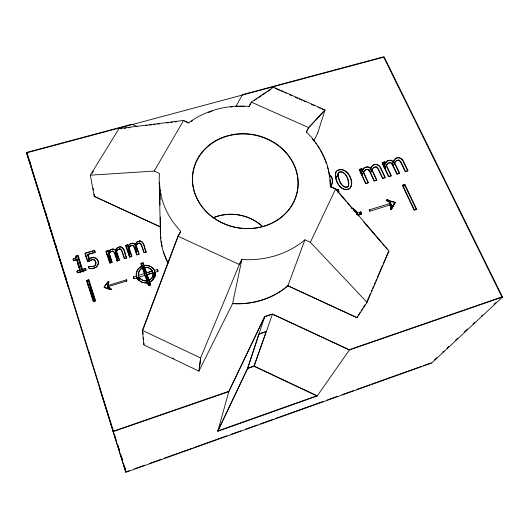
<?xml version="1.0" encoding="UTF-8"?>
<svg xmlns="http://www.w3.org/2000/svg" width="529" height="529" viewBox="0 0 529 529"><rect width="100%" height="100%" fill="white"/><g stroke="black" fill="none" stroke-linecap="round" stroke-linejoin="round"><path stroke-width="0.79" d="M180.601 232.879L180.653 231.239A85.916 76.46 10.7 0 1 159.474 173.479L154.197 171.072L90.347 175.185L94.182 196.378L160.604 227.04M390.786 209.272L391.586 204.472L369.718 211.243L369.123 209.934L390.977 203.169L386.534 200.008L387.552 199.691L391.943 201.569L395.077 202.257L395.342 202.832L393.503 205.212L391.824 208.955L390.435 209.385L391.235 204.591L390.481 205.953M180.653 231.239L177.949 236.185L142.42 330.42L143.795 344.908L198.93 371.08L200.603 357.954L239.366 264.48L241.918 259.441M199.089 370.736L200.769 357.63M108.624 281.587L107.42 285.667L108.002 288.728M367.033 302.35L310.364 242.302L304.922 239.822A85.916 76.46 10.7 0 1 241.872 259.468L232.595 303.646A75.376 68.889 10.3 0 0 287.902 285.805L357.049 317.724L367.033 302.35L389.06 251.011L335.703 188.807L330.407 186.426A85.916 76.46 10.7 0 0 306.403 131.959L308.612 127.595L325.037 109.939L273.513 87.173L251.301 102.123L248.967 106.395A85.916 76.46 10.7 0 0 188.734 122.748L183.596 120.433L119.012 128.587L90.347 175.185M79.145 267.998L76.348 255.904L78.14 255.368L83.251 271.899M349.404 349.993L317.142 396.029L217.783 431.307L228.806 391.665L264.698 316.739L272.455 314.193L349.404 349.993L502.55 297.073L384.021 56.715L242.48 94.625L235.736 106.779M317.658 133.229L325.037 109.939M247.658 368.204L258.952 333.925L266.239 331.498L254.046 366.028L247.658 368.204L217.869 430.884L316.997 395.705L254.046 366.028M217.783 431.307L247.638 368.468L264.698 316.739M247.638 368.468L254.046 366.286L272.455 314.193M338.712 172.586C336.47 177.387 341.972 190.883 348.598 186.261M338.58 172.758C337.634 177.684 341.172 188.423 347.632 186.949M287.902 285.805L304.922 239.822M142.757 330.182L177.896 236.999M391.473 209.061L393.146 205.325L394.984 202.951L394.72 202.382L391.592 201.694L387.215 199.823L386.196 200.141L390.633 203.288L389.509 205.338M336.51 177.539L338.15 173.34M336.715 177.354L338.362 173.142M337.238 190.962L337.839 189.461L336.312 189.924M337.442 190.81L338.057 189.303L336.517 189.766M392.148 163.944L394.231 159.804L395.844 158.297M392.201 164.301L395.368 158.654M369.235 171.409L371.219 167.104L372.68 165.392M369.52 171.204L372.257 165.822M335.895 172.137C334.255 179.192 340.048 191.967 348.836 188.965M366.709 302.198L370.267 293.919M371.232 291.664L371.88 290.156M372.528 288.649L373.494 286.394M374.142 284.886L375.114 282.631M375.762 281.124L376.727 278.862M377.375 277.361L382.546 265.313M383.194 263.812L388.359 251.764M357.049 317.724L357.703 316.21M360.104 172.487L361.71 168.83L359.198 169.578L365.605 183.589L368.124 182.829L363.324 172.355L364.772 170.424M360.685 171.561L361.981 168.625L359.462 169.373L365.883 183.418L368.415 182.657L363.595 172.156L364.144 171.224M330.565 187.081C332.748 183.424 333.468 177.81 329.507 175.079M330.757 186.922C333.098 183.14 333.634 177.043 329.203 174.59M361.122 173.281L363.978 168.156M361.062 173.823L363.621 168.579M362.021 175.258L363.324 172.355M362.292 175.073L363.595 172.156M370.373 172.818L372.304 168.883L373.586 167.548M370.664 172.619L373.243 167.865M310.364 242.302L335.703 188.807M356.639 214.457L357.326 213.028L360.857 211.917L361.757 213.914L358.45 214.939L358.655 215.733M356.903 214.364L357.591 212.929A10.6 9.423 22.9 0 0 356.043 210.813L353.941 209.041L351.342 207.752M383.049 165.022L384.477 162.072L385.191 163.587L383.756 166.536M383.366 164.81L384.801 161.848L385.522 163.368L383.717 167.065M359.198 214.886L360.586 212.017L361.479 214.014L358.179 215.032L358.384 215.825M359.469 214.794L360.857 211.917M385.191 163.587L387.168 161.021M385.522 163.368L386.778 161.385M384.676 168.493C385.793 166.304 386.977 162.39 390.151 162.727A1.818 1.567 23.3 0 1 390.984 163.044L392.617 165.227L396.869 174.167L399.349 173.419L395.024 164.294C393.503 162.396 396.439 159.93 398.449 160.254A1.818 1.554 23.7 0 1 399.283 160.578L400.922 162.747L405.201 171.661L407.667 170.913L403.316 161.821C402.258 159.004 398.985 156.743 396.023 158.244M385 168.288L387.592 163.626M198.93 371.08L232.654 303.501A75.178 68.71 10.3 0 0 244.259 303.434M313.79 141.005L317.817 132.938M241.872 259.468L239.32 264.52L177.949 236.185M306.251 132.31L308.453 127.958L324.852 110.31M392.921 166.08L394.416 163.137M393.351 165.703C394.502 163.54 395.652 159.698 398.806 160.029A1.825 1.561 23.7 0 1 399.64 160.347L401.286 162.522L405.578 171.456L408.051 170.715L403.687 161.596C402.576 158.363 398.463 156.187 395.494 158.528M135.629 250.7L135.054 244.418L136.819 242.004L139.345 241.118M136.092 252.26L135.371 244.438L136.746 242.388L138.545 241.297M386.811 201.073L387.552 199.691M117.054 261.147L117.372 260.552M116.935 260.374L115.434 250.283C116.307 248.134 118.595 246.388 120.982 247.01C125.155 248.703 124.447 254.753 126.471 257.947L124.315 258.602L121.756 251.077L120.625 249.252A1.488 1.356 -6.7 0 0 119.964 248.987L119.706 248.967M117.008 260.718L117.412 261.121L115.811 250.29C116.684 248.141 118.952 246.408 121.346 247.023C125.505 248.709 124.804 254.747 126.821 257.927L124.672 258.575L122.113 251.077L120.989 249.258A1.481 1.356 -6.6 0 0 120.328 248.994L119.415 248.987M178.187 236.232L180.501 232.006M248.98 106.818L250.925 103.267M389.853 205.226L390.977 203.169M403.356 186.79L404.54 184.674L416.277 209.424L414.062 210.119L402.338 185.342L404.54 184.674M390.905 209.226L394.72 202.382M391.248 209.12L395.077 202.257M403.336 187.339L404.916 184.502L416.693 209.319L414.465 210.013L402.714 185.176L404.916 184.502M393.073 206.37L393.841 205.001M348.492 186.254C349.299 181.249 345.926 170.854 339.473 172.11M154.197 171.072L183.596 120.433M92.086 173.314L93.362 171.231M336.246 171.581C332.853 178.67 340.517 193.416 349.53 188.628M357.637 316.21L356.771 317.545L287.816 285.713A75.178 68.71 10.3 0 1 284.642 288.285M358.503 314.874L360.229 312.203M361.095 310.873L362.391 308.87M363.251 307.534L364.984 304.869M129.724 257.054L128.468 246.064L129.717 244.391A3.749 3.425 -4.8 0 1 130.908 243.604L131.939 243.3M110.872 261.855L110.27 262.768L108.015 250.653L105.846 251.301L109.721 263.006L111.897 262.351L108.994 253.596L110.799 251.612L113.087 251.156A1.488 1.356 -7.7 0 1 113.748 251.42L114.872 253.252L117.405 260.771L119.567 260.116L116.988 252.445C116.03 250.925 118.086 249.417 119.461 249.047M108.438 251.936C109.556 249.192 113.755 247.909 115.811 250.29M109.093 253.477L108.835 251.93L109.45 251.004L110.885 249.675L112.908 249.08M136.641 254.198L135.86 245.588L137.355 243.79L139.299 243.148M117.61 260.751L116.241 251.467L117.762 249.655L119.779 248.987M129.367 250.819L129.03 247.704L131.47 245.436M336.041 171.78L337.198 170.636M338.5 172.791L339.241 172.15M364.494 170.622L365.122 170.08M363.707 168.367L364.375 167.792M434.329 359.998L436.742 357.743M442.773 352.116L443.983 350.991M446.998 348.175L448.81 346.488M455.443 340.292L457.856 338.044M464.495 331.848L467.51 329.038M472.939 323.973L474.751 322.28M481.383 316.091L482.593 314.96M494.053 304.268L495.865 302.581M502.55 297.073L431.684 363.046L125.829 472.285L26.45 152.484L131.906 124.242L137.143 126.61M349.894 188.397C354.833 181.936 347.143 167.032 338.289 170.126M336.47 171.277L337.806 170.245M347.837 186.869C351.415 183.027 344.961 168.004 338.659 172.626M149.852 279.735C152.061 278.28 153.45 275.516 152.934 272.865L146.917 274.703L147.485 283.332M387.598 163.514L390.488 162.502A1.825 1.567 23.3 0 1 391.321 162.826L392.968 165.008L397.233 173.975L399.712 173.228L394.766 162.912M364.838 170.285L365.479 169.809M372.383 165.603L373.163 165.035M373.282 167.753L373.937 167.283M386.838 161.246L387.605 160.717M364.097 167.997C365.982 166.351 369.163 166.351 370.869 168.275M254.674 100.285L256.684 98.93M258.026 98.024L261.386 95.756M262.728 94.85L266.08 92.582M267.423 91.676L270.782 89.408M349.292 188.787C356.407 182.941 346.72 165.24 337.595 170.45M365.202 170.014L367.708 169.28A1.832 1.594 22 0 1 368.548 169.611L370.181 171.813L374.38 180.858L376.893 180.105L372.019 169.697M373.639 167.495L376.132 166.774A1.832 1.58 22.5 0 1 376.972 167.098L378.605 169.293L382.831 178.313L385.337 177.559L381.039 168.361C379.961 165.108 375.835 162.899 372.866 165.246M149.178 285.7L148.847 280.291C151.797 279.213 153.82 275.926 153.212 272.805L147.214 274.637L147.313 276.198M149.647 285.204L149.469 282.129C153.225 280.535 155.784 276.323 154.891 272.243L158.171 271.265L157.556 269.499L154.303 270.464A9.198 8.524 -4.9 0 0 153.126 268.593L150.732 266.603L146.87 265.353M149.932 285.111L149.753 282.043C153.503 280.456 156.055 276.257 155.162 272.19L155.262 274.551M387.274 160.942L390.581 160.049L393.609 161.504M364.541 167.686L367.543 167.012L370.578 168.48M144.834 275.801L144.047 265.479L143.095 262.754L140.873 263.369L141.825 266.153C138.757 267.436 136.422 270.464 136.204 273.817A9.489 8.788 -4.9 0 0 136.343 275.986L136.575 278.333M141.309 264.95L141.177 263.336L142.136 266.107C139.067 267.39 136.746 270.412 136.528 273.751A9.462 8.768 -4.9 0 0 136.667 275.92L136.892 278.261M89.52 260.929L88.998 258.635C91.768 257.378 95.974 256.71 97.766 259.825A8.391 7.637 -11.1 0 1 98.553 262.192A6.368 5.799 -10.9 0 1 98.52 263.819L97.005 266.59A5.931 5.402 -10.8 0 1 95.511 267.634L92.568 268.481M89.97 260.896L89.454 258.615C91.986 257.345 95.762 256.962 97.336 259.851A8.418 7.657 -11.1 0 1 98.13 262.219A6.381 5.812 -10.9 0 1 98.09 263.852L96.576 266.636A5.951 5.416 -10.8 0 1 95.075 267.681L93.825 268.17M365.579 169.796L367.424 169.492A1.832 1.587 22 0 1 368.257 169.816L369.89 172.011L374.076 181.037L376.582 180.283L371.728 169.902M374.01 167.29L375.828 166.985A1.825 1.58 22.5 0 1 376.661 167.309L378.295 169.498L382.507 178.498L385.006 177.744L380.721 168.566C379.683 165.709 376.384 163.441 373.401 164.962M387.764 160.69L390.878 160.366L393.265 161.729M126.127 471.782L129.228 470.671M134.664 468.734L144.761 465.13M149.423 463.464L161.067 459.304M164.175 458.193L177.38 453.485M178.928 452.93L192.133 448.215M193.687 447.66L227.08 435.737M230.961 434.349L241.052 430.745M245.714 429.085L257.365 424.926M260.466 423.815L273.672 419.1M275.225 418.545L323.371 401.352M327.253 399.97L337.35 396.36M342.005 394.7L353.656 390.541M356.764 389.43L369.963 384.715M371.517 384.16L421.216 366.418M423.544 365.585L431.314 362.815M113.001 431.677L228.806 391.665M73.868 260.671L73.452 259.15L75.938 257.907L76.348 255.904M258.965 334.136L266.266 331.703M139.253 280.284L138.968 277.163L145.296 275.225L147.188 280.76L147.34 283.075M146.989 283.174L146.308 272.924L152.273 271.073L152.385 273.447M147.274 283.088L146.599 272.865L152.55 271.02L152.663 273.387M136.667 275.92L133.295 276.925L133.903 278.71L137.242 277.705A9.172 8.504 -4.9 0 0 138.413 279.59L141.534 281.977L145.488 282.903A9.172 8.504 -4.9 0 0 147.842 282.671L148.801 285.455M138.75 280.066L138.32 275.364L144.662 273.44L142.751 267.899C137.957 269.856 138.069 275.768 139.061 279.986M89.487 290.52L91.378 289.938M107.42 285.667L126.616 279.795L126.98 280.879L107.777 286.764L108.068 288.292L110.7 289.594M95.194 300.968L88.462 279.914L86.505 280.509L93.223 301.583L95.637 300.829L88.918 279.834L86.968 280.43L88.713 287.412M82.174 269.552L77.657 255.381L75.859 255.917L75.449 257.927L72.956 259.17L73.412 260.612L76.573 259.666L79.919 270.233L76.751 271.185L77.26 272.805L85.777 270.233L85.262 268.62L82.174 269.552L82.782 271.952M77.67 272.719L77.241 271.132L80.401 270.18L77.055 259.64L73.908 260.585L73.452 259.15M82.643 269.499L85.731 268.573L86.247 270.18L77.75 272.746L77.241 271.132M79.277 266.51L80.441 266.16L77.657 255.381M79.165 266.642L80.904 266.12M337.462 191.981L339.036 191.511L338.057 189.303M89.242 261.412L87.655 254.469L94.896 252.313L94.301 250.488L84.838 253.305L87.43 261.366L92.84 259.613M132.481 243.234L130.141 243.803L128.124 246.051L127.687 244.775L125.545 245.416L129.499 257.034L131.655 256.386L128.686 247.698L130.465 245.734L132.131 245.297M106.792 254.389L106.25 251.295L108.412 250.653L108.835 251.93M384.801 161.848L382.322 162.582L388.841 176.501L391.341 175.747L386.448 165.346M384.477 162.072L381.998 162.806L388.504 176.686L390.997 175.939L386.117 165.557M86.207 257.154L85.301 253.298L94.737 250.488L95.332 252.307L88.112 254.462L89.454 258.615M138.982 243.201C137.626 243.565 135.596 245.079 136.561 246.574L139.193 254.191L137.057 254.839L134.465 247.374L133.334 245.562A1.475 1.349 -4.8 0 0 132.68 245.297L132.091 245.264M92.582 266.504L93.712 266.292A3.948 3.591 -10.8 0 0 95.002 265.651A2.923 2.665 -10.8 0 0 95.723 264.89L96.146 262.569L95.028 260.261A2.625 2.387 -10.7 0 0 94.241 259.805L92.78 259.627M92.039 259.719L87.887 261.333L85.301 253.298M131.483 245.33L132.422 245.277M112.538 251.156L110.859 251.844L109.384 253.589L112.287 262.318L110.118 262.973L106.25 251.295M143.392 270.874L142.79 262.787L143.749 265.518L144.814 265.346M91.947 266.596L93.025 266.464M91.292 268.659L93.011 268.434M120.195 128.811L121.829 128.607M124.275 128.302L125.909 128.097M128.355 127.787L129.982 127.582M145.482 125.638L147.108 125.433M149.555 125.122L151.188 124.917M153.635 124.613L155.268 124.408M157.715 124.097L159.341 123.892M166.681 122.973L168.315 122.768M170.761 122.457L172.394 122.252M174.841 121.948L176.468 121.743M139.034 241.092L139.735 241.085M144.516 265.386L145.587 265.28M147.188 280.76C144.06 281.435 140.569 279.947 138.968 277.163M144.966 275.397L144.397 267.403C147.505 266.821 150.977 268.223 152.55 271.02M138.988 243.128L139.59 243.135M91.299 266.636L92.39 266.556M91.742 268.613L88.984 268.646L88.264 266.411L91.028 266.596M92.396 259.64L93.223 259.607M145.29 265.32L146.374 265.267M91.748 266.59L89.93 266.603M139.425 241.059L140.112 241.085M132.151 243.214L133.01 243.241M146.077 265.307L150.276 266.18L153.397 268.547A9.172 8.497 -4.8 0 1 154.58 270.412L154.845 276.733M90.519 268.666L89.441 268.6L88.72 266.365L89.785 266.497M146.05 280.859C143.359 280.846 140.641 279.457 139.286 277.09L139.425 278.651M145.535 267.31C148.213 267.33 150.944 268.699 152.273 271.073M139.279 243.115L139.848 243.155A1.468 1.342 -3.8 0 1 140.502 243.413L141.64 245.225L144.245 252.67L146.374 252.022C144.305 248.994 144.972 241.932 140.172 241.092M112.439 251.136L112.703 251.156A1.494 1.362 -7.7 0 1 113.365 251.42L114.489 253.259L117.035 260.797L119.197 260.142L116.241 251.467M139.801 241.059L140.483 241.118M132.68 243.214L133.533 243.307M113.061 249.08L115.434 250.283M93.137 259.66L93.798 259.832A2.632 2.394 -10.7 0 1 94.592 260.288L95.716 262.596L95.286 264.93A2.936 2.671 -10.8 0 1 94.559 265.69A3.954 3.604 -10.8 0 1 93.276 266.332M133.202 243.287L135.371 244.438M133.46 243.353L135.054 244.418M140.529 241.171C144.681 242.851 144.04 248.855 146.077 252.029L143.941 252.67L141.329 245.211L140.192 243.393A1.475 1.349 -3.8 0 0 139.537 243.128M108.022 288.305L104.583 287.386L104.425 286.897L108.128 281.778L108.557 284.093M274.974 88.264L279.51 90.267M281.018 90.935L283.286 91.94M284.8 92.608L286.308 93.276M289.337 94.612L291.598 95.61M295.38 97.283L297.648 98.282M299.156 98.949L302.185 100.285M303.692 100.953L305.96 101.958M311.25 104.299L314.272 105.635M318.055 107.301L320.316 108.306M321.83 108.974L323.345 109.642M251.301 102.123L308.612 127.595M184.542 121.148L188.932 123.125M330.182 186.618L335.465 188.992L346.217 201.523M160.856 227.106L94.612 196.523L94.169 194.09M254.046 366.286L317.142 396.029M142.42 330.42L200.603 357.954M172.342 358.04L173.829 358.748M351.99 208.228L355.786 210.919A10.567 9.396 22.9 0 1 357.326 213.028M108.18 286.665L111.626 289.31L110.303 289.7L104.167 287.485L104.008 286.996L107.718 281.864L109.02 281.501L107.823 285.574L108.114 287.102M107.777 286.764L111.235 289.416M153.099 278.399L153.595 278.948M138.095 279.669L141.223 282.063L145.191 282.989A9.198 8.524 -5 0 0 147.545 282.757L148.51 285.548L150.725 284.86L149.753 282.043M347.289 202.772L349.438 205.278M350.515 206.535L352.129 208.413M353.742 210.291L355.356 212.169M356.969 214.053L358.04 215.303M363.416 221.572L381.158 242.242M382.236 243.492L384.385 245.998M385.462 247.255L387.069 249.133M361.981 168.625L362.682 170.159M361.71 168.83L362.411 170.364M369.421 209.828L370.016 211.144M337.839 189.461L338.818 191.663M135.86 245.588L138.882 254.204L136.733 254.846L134.141 247.367L133.004 245.549A1.481 1.349 -4.9 0 0 132.349 245.284M157.907 271.317L157.285 269.545L157.371 271.932M144.701 267.357L146.599 272.865M147.214 274.637L149.138 280.211L149.462 285.607M144.397 267.403L146.308 272.924M146.917 274.703L148.847 280.291M149.469 282.129L150.441 284.952M144.992 275.292L146.89 280.846M128.468 246.064L128.031 244.795L125.895 245.43L129.836 257.015L131.986 256.367L129.03 247.704M134.234 278.631L133.625 276.852L133.791 278.413M126.629 280.959L126.266 279.874L126.464 281.421M87.655 254.469L88.998 258.635M91.629 290.725L92.886 294.653M94.579 301.424L90.942 290.044L88.462 279.914M86.968 280.43L93.673 301.444M80.441 266.16L82.147 271.529M99.307 387.294L125.829 472.285M26.45 152.484L56.325 248.127M48.946 224.858L68.472 287.32L56.563 248.914M114.396 434.276L116.109 439.744M117.57 444.433L119.283 449.901M120.751 454.59L122.457 460.065M123.925 464.753L125.638 470.221L124.421 466.287M29.73 161.365L30.946 165.286M39.258 192.027L39.992 194.394M45.626 212.546L46.36 214.913M48.807 222.802L49.541 225.169M55.664 244.894L56.398 247.261M65.206 275.669L65.94 278.036M72.063 297.761L72.797 300.128M88.469 350.634L89.203 353.002M118.086 445.874L119.303 449.802M121.253 456.084L122.47 460.005M79.919 270.233L80.507 272.455M77.055 259.64L79.257 268.005M78.087 264.381L78.695 266.689M80.401 270.18L80.818 271.774M85.262 268.62L85.658 270.226M94.301 250.488L94.784 252.816M93.144 188.397L93.441 190.023M108.994 253.596L110.548 262.847M108.412 250.653L108.67 252.201M108.015 250.653L109.86 261.518M109.516 254.356L109.774 255.897M109.358 255.018L109.615 256.565M109.873 258.106L110.131 259.646M110.396 261.194L110.654 262.734M117.517 257.643L117.742 259.184M127.687 244.775L128.752 254.198M128.117 245.575L129.175 255.441M129.625 253.153L129.883 255.481M138.32 275.364C137.738 272.316 139.669 269.182 142.446 267.945L144.364 273.506L144.536 275.867M137.242 277.705L137.388 279.259M142.909 331.789L143.134 334.196M143.432 337.409L143.657 339.823M143.954 343.037L144.106 344.644M136.535 249.509L136.746 251.85M142.136 266.107L142.321 268.507M141.825 266.153L142.017 268.56M143.392 266.788L143.571 269.208M143.749 265.518L144.331 273.546M144.979 271.344L145.151 273.738M145.296 275.225L145.402 276.793M147.842 282.671L147.941 284.199M147.617 280.899L147.77 283.246M153.152 277.593L153.225 279.167M153.212 272.805L153.496 279.094M154.303 270.464L154.607 277.599M154.891 272.243L155.05 276.191M160.413 234.863L159.242 182.168M159.89 193.257L160.029 199.85M160.399 217.154L160.558 224.574M159.765 192.959L160.023 205.166M160.287 217.267L160.545 229.295M138.188 279.709A9.198 8.524 -5 0 1 137.011 277.824M168.083 263.217A75.376 68.889 10.3 0 1 160.545 227.82M213.247 217.703A43.9 40.548 10.1 0 1 262.708 226.65M283.987 288.781A75.178 68.71 10.3 0 1 249.992 302.78M249.278 302.879A75.178 68.71 10.3 0 1 245.701 303.309M167.574 261.736A75.178 68.71 10.3 0 1 164.413 254.29M164.149 253.536A75.178 68.71 10.3 0 1 163.408 251.249M162.191 246.62A75.178 68.71 10.3 0 1 161.206 241.171M160.928 238.824A75.178 68.71 10.3 0 1 160.743 236.47M213.352 217.783A43.788 40.442 10.1 0 1 262.688 226.71M272.944 222.63A52.94 47.094 10.8 0 1 192.582 180.839A52.94 47.094 10.8 0 1 269.916 140.45A52.94 47.094 10.8 0 1 273.612 222.279M161.107 194.712A85.658 76.236 10.7 0 1 160.809 193.264M160.419 191.095A85.658 76.236 10.7 0 1 160.194 189.64M160.003 188.192A85.658 76.236 10.7 0 1 159.705 185.282M191.333 121.419A85.658 76.236 10.7 0 1 192.563 120.599M208.459 112.472A85.658 76.236 10.7 0 1 212.01 111.196M230.545 107.103A85.658 76.236 10.7 0 1 232.072 106.937M237.435 106.574A85.658 76.236 10.7 0 1 244.365 106.554M312.335 138.849A85.658 76.236 10.7 0 1 314.643 141.739M315.529 142.923A85.658 76.236 10.7 0 1 316.388 144.119M317.638 145.938A85.658 76.236 10.7 0 1 319.595 149.033M320.336 150.296A85.658 76.236 10.7 0 1 322.075 153.489M322.406 154.137A85.658 76.236 10.7 0 1 323.655 156.763M323.953 157.417A85.658 76.236 10.7 0 1 325.342 160.756M325.593 161.431A85.658 76.236 10.7 0 1 326.327 163.468M327.206 166.205A85.658 76.236 10.7 0 1 327.973 168.969M328.317 170.358A85.658 76.236 10.7 0 1 329.6 177.387M329.845 179.51A85.658 76.236 10.7 0 1 330.175 185.196M264.672 316.56L228.878 391.262L113.418 431.148L27.045 152.742L383.717 57.178L501.895 296.948L349.14 349.715L272.409 314.014L264.672 316.56M209.92 215.012A53.098 47.233 10.8 0 0 297.034 192.887A53.098 47.233 10.8 0 0 228.852 135.404A53.098 47.233 10.8 0 0 209.92 215.012"/></g></svg>
